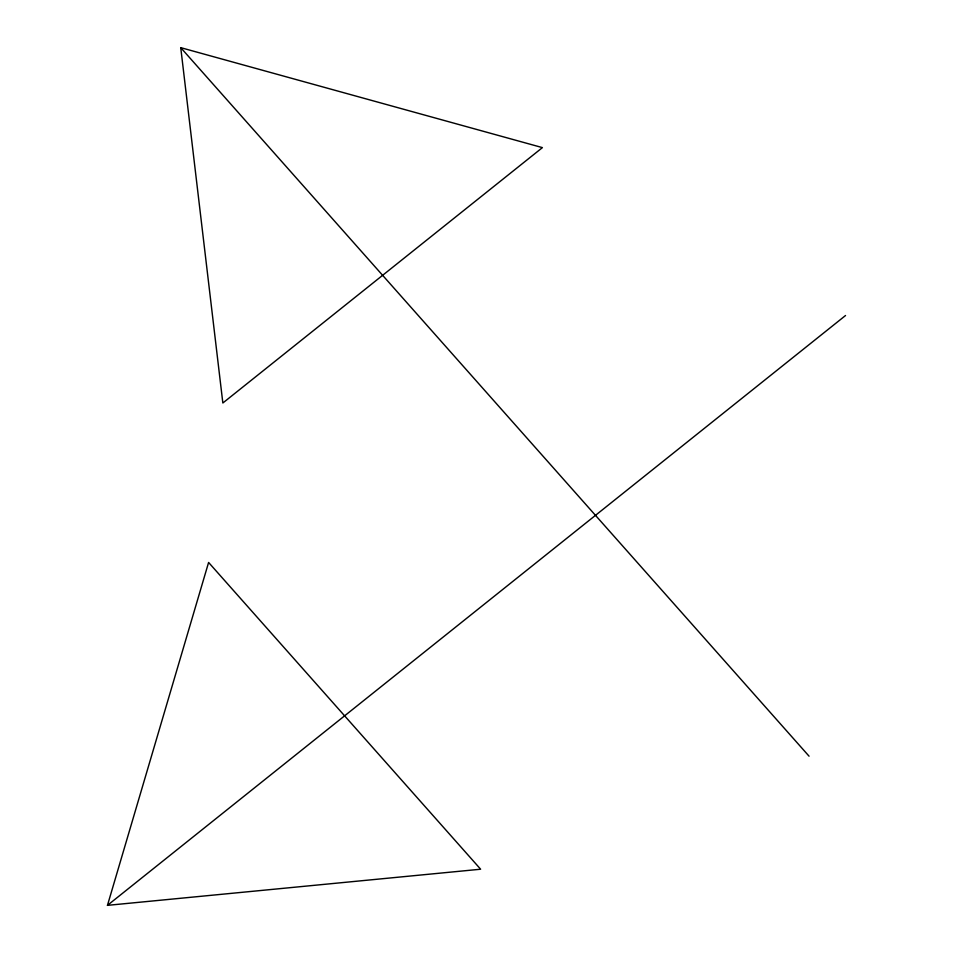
<?xml version="1.0" encoding="UTF-8"?>
<svg xmlns="http://www.w3.org/2000/svg" width="953" height="953" viewBox="0 0 953 953"><rect width="100%" height="100%" fill="white"/><g stroke="black" fill="none" stroke-linecap="round" stroke-linejoin="round"><path stroke-width="1.43" d="M107.463 905.35L208.6 562.449L480.634 869.219L107.463 905.35L845.537 315.514M180.736 47.65L542.412 147.62L222.847 403L180.736 47.65L809.061 756.182"/></g></svg>
